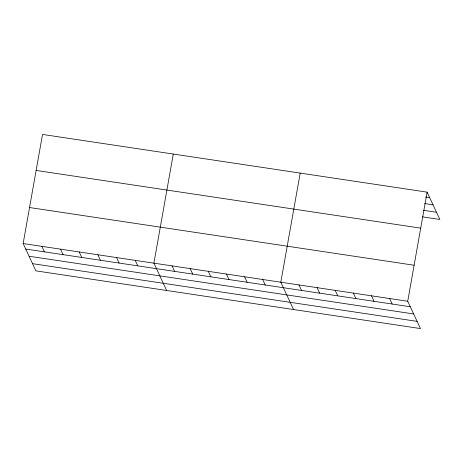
<?xml version="1.0" encoding="UTF-8"?>
<svg xmlns="http://www.w3.org/2000/svg" width="463" height="463" viewBox="0 0 463 463"><rect width="100%" height="100%" fill="white"/><g stroke="black" fill="none" stroke-linecap="round" stroke-linejoin="round"><path stroke-width="0.69" d="M427.112 192.139L407.724 301.251L420.468 328.574L35.888 270.861L23.15 243.544L42.532 134.426L427.112 192.139L439.85 219.456L422.418 216.84M173.289 154.052L153.907 263.163L166.645 290.486M300.198 173.093L280.815 282.204L293.554 309.527M425.491 197.012L429.676 197.643M424.664 203.587L433.032 204.843M423.246 210.271L436.493 212.257M36.137 170.436L420.711 228.143M29.545 207.534L414.125 265.241M23.15 243.544L407.724 301.251M25.714 249.042L410.293 306.755M29.071 256.242L413.65 313.955M32.532 263.661L417.105 321.374M389.597 298.531L392.161 304.035M371.465 295.811L374.029 301.315M353.333 293.091L355.902 298.589M335.206 290.37L337.77 295.869M317.074 287.65L319.644 293.148M298.948 284.93L301.511 290.428M262.683 279.484L265.253 284.988M244.557 276.764L247.12 282.268M226.424 274.044L228.994 279.548M208.298 271.324L210.862 276.828M190.166 268.604L192.73 274.108M172.033 265.884L174.603 271.387M135.225 260.356L137.795 265.86M116.549 257.555L119.113 263.059M97.867 254.754L100.43 260.258M79.19 251.947L81.754 257.451M60.508 249.146L63.072 254.65M41.832 246.345L44.396 251.849"/></g></svg>
